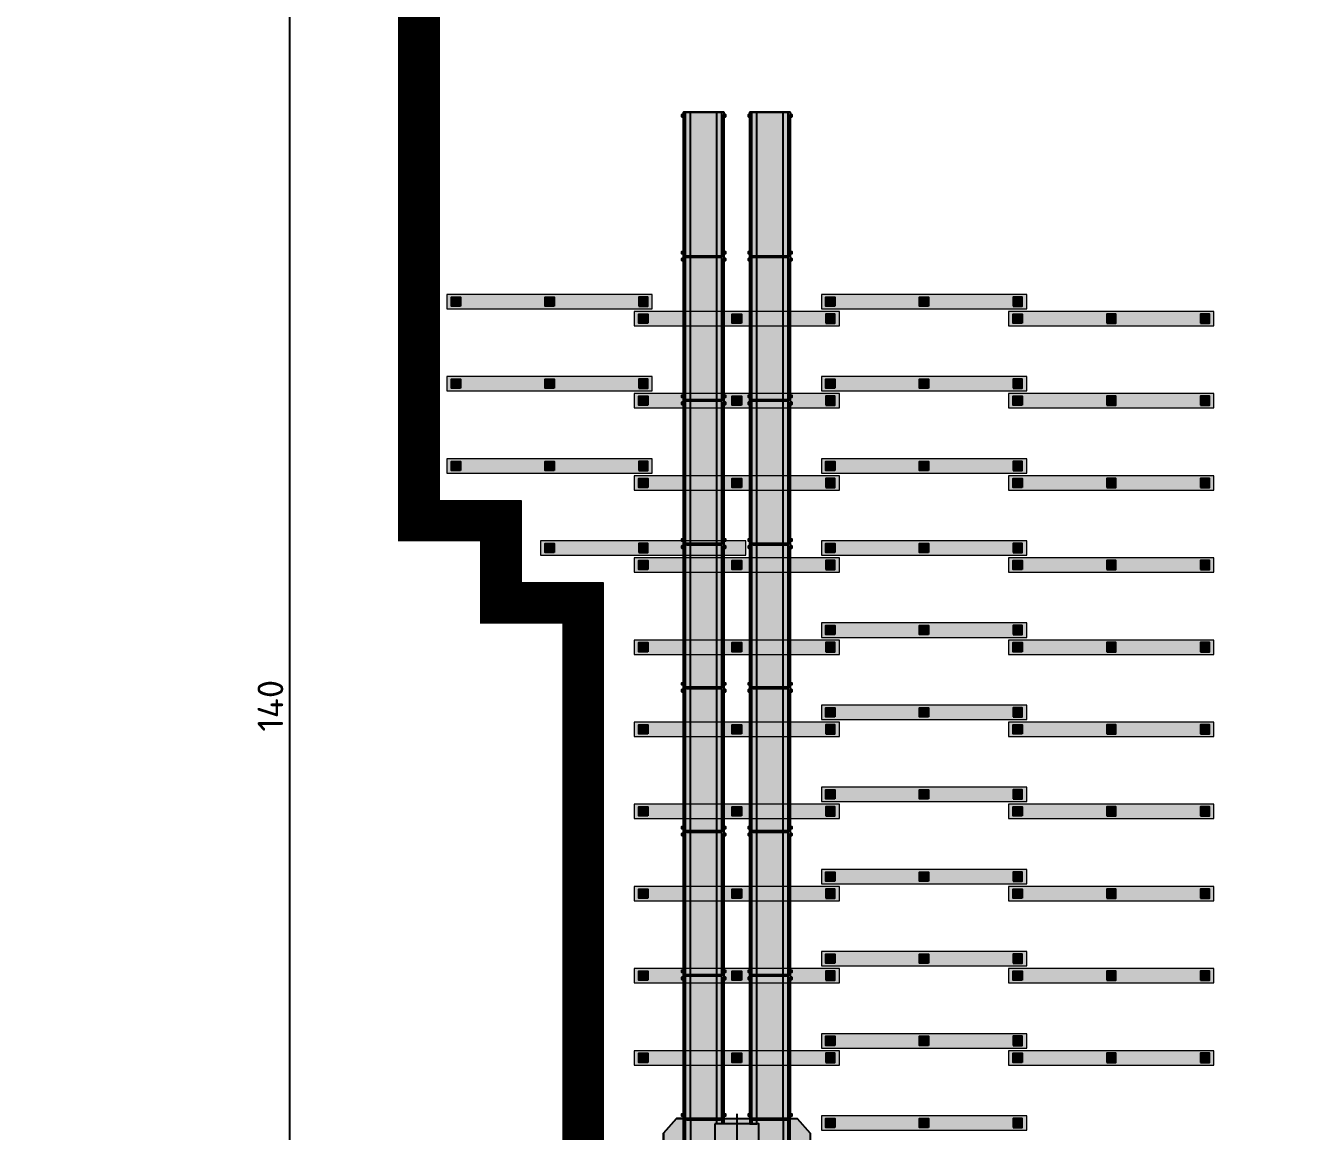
# Model space of a CAD drawing. Header units: millimetres. Extents: x 1757 to 4342, y -1901 to 53.
# Drawn here: x 1859.3 to 1983.5, y -1406.8 to -1299.1 of the extents above; entities that cross this region are included whole.
import ezdxf

# ---------------------------------------------------------------- set-up
doc = ezdxf.new("R2010")
doc.units = ezdxf.units.MM
doc.header["$LTSCALE"] = 0.1
doc.styles.get("Standard").update_dxf_attribs({"font": 'txt.shx'})
doc.dimstyles.new('ISO-25', dxfattribs={"dimtxt": 2.5, "dimasz": 2.5, "dimexe": 1.25, "dimexo": 0, "dimtad": 1, "dimdec": 0, "dimtxsty": 'Standard', "dimcen": 2.5, "dimadec": 0, "dimazin": 0, "dimtfac": 1, "dimtdec": 0, "dimtmove": 0, "dimatfit": 3, "dimfxl": 1, "dimarcsym": 0})

# ---------------------------------------------------------------- blocks, each defined once
blk = doc.blocks.new('Рештак СК38')
blk.add_hatch(color=254).paths.add_polyline_path([(-514, 595), (-492, 595), (-492, 610), (-470, 610), (-470, 595), (841, 595), (841, 610), (863, 610), (863, 595), (886, 595), (886, 201), (863, 201), (863, 186), (841, 186), (841, 201), (-470, 201), (-470, 186), (-492, 186), (-492, 201), (-514, 201), (-514, 222), (-529, 236), (-529, 559), (-514, 575)])
for p, q in [((-514, 595), (886, 595)), ((-514, 201), (-514, 595)), ((-514, 575), (886, 575)), ((-514, 527), (886, 527)), ((886, 201), (886, 595)), ((-514, 270), (886, 270)), ((-514, 222), (886, 222)), ((-514, 201), (863, 201))]:
    blk.add_line(p, q)
for points in [[(-514, 595), (-492, 595), (-492, 610), (-470, 610), (-470, 595), (841, 595), (841, 610), (863, 610), (863, 595), (886, 595), (886, 201), (863, 201), (863, 186), (841, 186), (841, 201), (-470, 201), (-470, 186), (-492, 186), (-492, 201), (-514, 201), (-514, 222), (-529, 236), (-529, 559), (-514, 575), (-514, 595), (-514, 595)], [(-514, 222), (-529, 236), (-529, 559), (-514, 575)]]:
    blk.add_lwpolyline(points)
for points in [[(-492, 595), (-492, 610), (-470, 610), (-470, 595)], [(863, 595), (863, 610), (841, 610), (841, 595)], [(-492, 186), (-492, 201), (-470, 201), (-470, 186)], [(863, 186), (863, 201), (841, 201), (841, 186)]]:
    blk.add_lwpolyline(points, close=True)
blk = doc.blocks.new('Привод 1')
blk.add_hatch(color=254).paths.add_polyline_path([(54, -1734), (1766, -1734), (1908, -1861), (1908, -3038), (1766, -3164), (54, -3165), (54, -2901), (-11, -2684), (-55, -2669), (-128, -2616), (-152, -2587), (-171, -2553), (-185, -2517), (-193, -2475), (-194, -2449), (-193, -2422), (-186, -2387), (-174, -2353), (-157, -2320), (-133, -2289), (-102, -2259), (-68, -2237), (-13, -2215), (54, -1998)])
for p, q in [((54, -1929), (1908, -1929)), ((54, -1998), (54, -1946)), ((1908, -1946), (1908, -1998)), ((1908, -1987), (1908, -2911)), ((54, -1998), (-13, -2215)), ((1908, -1998), (54, -1998)), ((131, -1998), (75, -2208)), ((1908, -2302), (1856, -2302)), ((1908, -2597), (1856, -2597)), ((54, -2901), (-11, -2684)), ((133, -2901), (76, -2691)), ((1908, -2901), (54, -2901)), ((54, -2901), (54, -2953)), ((54, -2970), (1908, -2970)), ((1908, -2953), (1908, -2901))]:
    blk.add_line(p, q)
for points in [[(54, -1734), (1766, -1734), (1908, -1861), (1908, -3038), (1766, -3164), (54, -3165), (54, -2901), (-11, -2684), (-55, -2669), (-128, -2616), (-152, -2587), (-171, -2553), (-185, -2517), (-193, -2475), (-194, -2449), (-193, -2422), (-186, -2387), (-174, -2353), (-157, -2320), (-133, -2289), (-102, -2259), (-68, -2237), (-13, -2215), (54, -1998), (54, -1734), (1766, -1734), (1908, -1861), (1908, -1861)], [(54, -1734), (54, -1949), (1908, -1949), (1908, -1861), (1766, -1734), (54, -1734), (54, -1949)], [(1367, -2265), (1367, -2099), (1155, -2099), (1155, -2265)], [(47, -2208), (288, -2208), (493, -2318)], [(765, -2228), (691, -2318), (493, -2318)], [(47, -2294), (297, -2316)], [(743, -2254), (435, -2287)], [(1368, -2265), (1617, -2265), (1617, -2634), (1119, -2634), (1119, -2265), (1155, -2265)], [(1953, -2449), (-218, -2449)], [(654, -2373), (595, -2415)], [(654, -2526), (595, -2484)], [(47, -2605), (297, -2582)], [(48, -2691), (289, -2690), (493, -2579)], [(765, -2670), (691, -2581), (493, -2581)], [(744, -2644), (436, -2613)], [(54, -3165), (54, -2950), (1908, -2950), (1908, -3038), (1766, -3165), (54, -3165), (54, -2950)]]:
    blk.add_lwpolyline(points)
for points in [[(54, -1734), (520, -1734), (520, -1929), (54, -1929)], [(1405, -1734), (1605, -1734), (1605, -1929), (1405, -1929)], [(476, -1796), (107, -1796), (107, -1919), (476, -1919)], [(520, -1804), (1405, -1804), (1405, -1907), (520, -1907)], [(1145, -2072), (1377, -2072), (1377, -2046), (1145, -2046)], [(1145, -2099), (1377, -2099), (1377, -2072), (1145, -2072)], [(1367, -2109), (1418, -2109), (1418, -2158), (1367, -2158)], [(1418, -2084), (1464, -2084), (1464, -2182), (1418, -2182)], [(1464, -2109), (1516, -2109), (1516, -2158), (1464, -2158)], [(1516, -2089), (1580, -2089), (1580, -2178), (1516, -2178)], [(765, -2217), (808, -2217), (808, -2682), (765, -2682)], [(808, -2235), (1075, -2235), (1075, -2664), (808, -2664)], [(847, -2235), (1019, -2235), (1019, -2322), (847, -2322)], [(1075, -2217), (1119, -2217), (1119, -2682), (1075, -2682)], [(1856, -2234), (1617, -2234), (1617, -2665), (1856, -2665)], [(493, -2318), (595, -2318), (595, -2581), (493, -2581)], [(1856, -2254), (1908, -2254), (1908, -2323), (1856, -2323)], [(654, -2373), (765, -2373), (765, -2526), (654, -2526)], [(847, -2406), (1019, -2406), (1019, -2493), (847, -2493)], [(847, -2664), (1019, -2664), (1019, -2577), (847, -2577)], [(1856, -2645), (1908, -2645), (1908, -2576), (1856, -2576)], [(54, -3165), (520, -3165), (520, -2970), (54, -2970)], [(476, -3102), (107, -3102), (107, -2980), (476, -2980)], [(1405, -3165), (1605, -3165), (1605, -2970), (1405, -2970)], [(520, -3095), (1405, -3095), (1405, -2992), (520, -2992)]]:
    blk.add_lwpolyline(points, close=True)
for centre, radius in [((1487, -1858), 51.7), ((47, -2449), 104), ((297, -2449), 83.9), ((1487, -3041), 51.7)]:
    blk.add_circle(centre, radius)
for centre, radius, start, end in [((47, -2449), 242, 90, 274.2295), ((47, -2449), 155, 80.4588, 279.5412), ((297, -2449), 133, 270, 90)]:
    blk.add_arc(centre, radius, start, end)
blk.add_ellipse((1261, -2265), major_axis=(-107, 0), ratio=0.693578, start_param=0, end_param=3.141593)
blk = doc.blocks.new('*D602')
at = {"color": 0, "linetype": 'ByBlock', "lineweight": -2}
for p, q in [((1890.8, -35.31), (1758.94, -35.31)), ((1760.19, -37.81), (1760.19, -1432.81)), ((1901.96, -1435.31), (1758.94, -1435.31))]:
    blk.add_line(p, q, dxfattribs=at)
at = {"color": 0, "linetype": 'ByBlock', "lineweight": 15}
for points in [[(1759.77, -37.81), (1760.61, -37.81), (1760.19, -35.31)], [(1759.77, -1432.81), (1760.61, -1432.81), (1760.19, -1435.31)]]:
    blk.add_solid(points, dxfattribs=at)
at = {"layer": 'Defpoints', "color": 0, "linetype": 'ByBlock', "lineweight": 15}
for p in [(1890.8, -35.31), (1760.19, -1435.31), (1901.96, -1435.31)]:
    blk.add_point(p, dxfattribs=at)
at = {"color": 0, "linetype": 'ByBlock', "lineweight": 15, "insert": (1758.31, -735.31), "char_height": 2.5, "attachment_point": 5, "rotation": 90}
blk.add_mtext('1400', dxfattribs=at)
blk = doc.blocks.new('*D605')
at = {"color": 0, "linetype": 'ByBlock', "lineweight": -2}
for p, q in [((1915.55, -1295.31), (1883.75, -1295.31)), ((1885, -1297.81), (1885, -1432.81)), ((1915.55, -1435.31), (1883.75, -1435.31))]:
    blk.add_line(p, q, dxfattribs=at)
at = {"color": 0, "linetype": 'ByBlock', "lineweight": 15}
for points in [[(1884.59, -1297.81), (1885.42, -1297.81), (1885, -1295.31)], [(1884.59, -1432.81), (1885.42, -1432.81), (1885, -1435.31)]]:
    blk.add_solid(points, dxfattribs=at)
at = {"layer": 'Defpoints', "color": 0, "linetype": 'ByBlock', "lineweight": 15}
for p in [(1915.55, -1295.31), (1885, -1435.31), (1915.55, -1435.31)]:
    blk.add_point(p, dxfattribs=at)
at = {"color": 0, "linetype": 'ByBlock', "lineweight": 15, "insert": (1883.13, -1365.31), "char_height": 2.5, "attachment_point": 5, "rotation": 90}
blk.add_mtext('140', dxfattribs=at)
blk = doc.blocks.new('Стойка постоянная')
at = {"true_color": 0xffffff}
blk.add_hatch(color=7, dxfattribs=at).paths.add_polyline_path([(285, -772), (197, -772), (197, -684), (285, -684)])
blk.add_lwpolyline([(285, -772), (197, -772), (197, -684), (285, -684)], close=True)
blk = doc.blocks.new('Ш.Б. - 2.0м')
at = {"linetype": 'ByBlock', "lineweight": 15}
blk.add_hatch(color=254, dxfattribs=at).paths.add_polyline_path([(1918.55, -1430.91), (1918.55, -1432.31), (1938.55, -1432.31), (1938.55, -1430.91)])
at = {"color": 7, "linetype": 'ByBlock', "lineweight": 15}
blk.add_lwpolyline([(1918.55, -1430.91), (1918.55, -1432.31), (1938.55, -1432.31), (1938.55, -1430.91), (1918.55, -1430.91)], dxfattribs=at)

msp = doc.modelspace()

# ---------------------------------------------------------------- linework, layer by layer
at = {"color": 253, "linetype": 'ByBlock', "lineweight": 15, "const_width": 4}
msp.add_lwpolyline([(1913.548, -1075.307), (1913.548, -1153.307), (1897.548, -1153.307), (1897.548, -1207.307), (1905.548, -1207.307), (1905.548, -1215.307), (1913.548, -1215.307), (1913.548, -1293.307), (1897.548, -1293.307), (1897.548, -1347.307), (1905.548, -1347.307), (1905.548, -1355.307), (1913.548, -1355.307), (1913.548, -1435.307)], dxfattribs=at)
at = {"color": 7, "linetype": 'ByBlock', "lineweight": 15}
msp.add_lwpolyline([(1915.548, -1073.307), (1915.548, -1155.307), (1899.548, -1155.307), (1899.548, -1205.307), (1907.548, -1205.307), (1907.548, -1213.307), (1915.548, -1213.307), (1915.548, -1295.307), (1899.548, -1295.307), (1899.548, -1345.307), (1907.548, -1345.307), (1907.548, -1353.307), (1915.548, -1353.307), (1915.548, -1435.307), (2843.098, -1435.307)], dxfattribs=at)

# ---------------------------------------------------------------- block references
at = {"xscale": 0.009999999999990905, "yscale": 0.009999999999990905, "zscale": 0.01, "rotation": 90}
for p in [(1929.297, -1316.37), (1935.769, -1316.37), (1929.297, -1330.37), (1935.769, -1330.37), (1929.297, -1344.37), (1935.769, -1344.37), (1929.297, -1358.37), (1935.769, -1358.37), (1929.297, -1372.37), (1935.769, -1372.37), (1929.297, -1386.37), (1935.769, -1386.37), (1929.297, -1400.37), (1935.769, -1400.37)]:
    msp.add_blockref('Рештак СК38', p, dxfattribs=at)
at = {"color": 7, "linetype": 'ByBlock', "lineweight": 15}
for p in [(-18.232, 105.658), (18.232, 105.658), (0, 104), (36.464, 104), (-18.232, 97.658), (18.232, 97.658), (0, 96), (36.464, 96), (-18.232, 89.658), (18.232, 89.658), (0, 88), (36.464, 88), (-9.116, 81.658), (18.232, 81.658), (0, 80), (36.464, 80), (18.232, 73.658), (0, 72), (36.464, 72), (18.232, 65.658), (0, 64), (36.464, 64), (18.232, 57.658), (0, 56), (36.464, 56), (18.232, 49.658), (0, 48), (36.464, 48), (18.232, 41.658), (0, 40), (36.464, 40), (18.232, 33.658), (0, 32), (36.464, 32), (18.232, 25.658)]:
    msp.add_blockref('Ш.Б. - 2.0м', p, dxfattribs=at)
at = {"color": 1, "yscale": 0.009999999999990905, "zscale": 0.01}
for p, xscale in [((1898.792, -1318.668), 0.009999999999990905), ((1907.908, -1318.668), 0.009999999999990905), ((1921.841, -1318.668), -0.009999999999763531), ((1935.256, -1318.668), 0.009999999999990905), ((1944.371, -1318.668), 0.009999999999990905), ((1958.305, -1318.668), -0.009999999999763531), ((1917.024, -1320.326), 0.009999999999990905), ((1926.14, -1320.326), 0.009999999999990905), ((1940.073, -1320.326), -0.009999999999763531), ((1953.487, -1320.326), 0.009999999999763531), ((1967.421, -1320.326), -0.01000000000021828), ((1976.537, -1320.326), -0.01000000000021828), ((1898.792, -1326.668), 0.009999999999990905), ((1907.908, -1326.668), 0.009999999999990905), ((1921.841, -1326.668), -0.009999999999763531), ((1935.256, -1326.668), 0.009999999999990905), ((1944.371, -1326.668), 0.009999999999990905), ((1958.305, -1326.668), -0.009999999999763531), ((1917.024, -1328.326), 0.009999999999990905), ((1926.14, -1328.326), 0.009999999999990905), ((1940.073, -1328.326), -0.009999999999763531), ((1953.487, -1328.326), 0.009999999999763531), ((1967.421, -1328.326), -0.01000000000021828), ((1976.537, -1328.326), -0.01000000000021828), ((1898.792, -1334.668), 0.009999999999990905), ((1907.908, -1334.668), 0.009999999999990905), ((1921.841, -1334.668), -0.009999999999763531), ((1935.256, -1334.668), 0.009999999999990905), ((1944.371, -1334.668), 0.009999999999990905), ((1958.305, -1334.668), -0.009999999999763531), ((1917.024, -1336.326), 0.009999999999990905), ((1926.14, -1336.326), 0.009999999999990905), ((1940.073, -1336.326), -0.009999999999763531), ((1953.487, -1336.326), 0.009999999999763531), ((1967.421, -1336.326), -0.01000000000021828), ((1976.537, -1336.326), -0.01000000000021828), ((1907.908, -1342.668), 0.009999999999990905), ((1921.841, -1342.668), -0.009999999999763531), ((1935.256, -1342.668), 0.009999999999990905), ((1944.371, -1342.668), 0.009999999999990905), ((1958.305, -1342.668), -0.009999999999763531), ((1917.024, -1344.326), 0.009999999999990905), ((1926.14, -1344.326), 0.009999999999990905), ((1940.073, -1344.326), -0.009999999999763531), ((1953.487, -1344.326), 0.009999999999763531), ((1967.421, -1344.326), -0.01000000000021828), ((1976.537, -1344.326), -0.01000000000021828), ((1935.256, -1350.668), 0.009999999999990905), ((1944.371, -1350.668), 0.009999999999990905), ((1958.305, -1350.668), -0.009999999999763531), ((1917.024, -1352.326), 0.009999999999990905), ((1926.14, -1352.326), 0.009999999999990905), ((1940.073, -1352.326), -0.009999999999763531), ((1953.487, -1352.326), 0.009999999999763531), ((1967.421, -1352.326), -0.01000000000021828), ((1976.537, -1352.326), -0.01000000000021828), ((1935.256, -1358.668), 0.009999999999990905), ((1944.371, -1358.668), 0.009999999999990905), ((1958.305, -1358.668), -0.009999999999763531), ((1917.024, -1360.326), 0.009999999999990905), ((1926.14, -1360.326), 0.009999999999990905), ((1940.073, -1360.326), -0.009999999999763531), ((1953.487, -1360.326), 0.009999999999763531), ((1967.421, -1360.326), -0.01000000000021828), ((1976.537, -1360.326), -0.01000000000021828), ((1935.256, -1366.668), 0.009999999999990905), ((1944.371, -1366.668), 0.009999999999990905), ((1958.305, -1366.668), -0.009999999999763531), ((1917.024, -1368.326), 0.009999999999990905), ((1926.14, -1368.326), 0.009999999999990905), ((1940.073, -1368.326), -0.009999999999763531), ((1953.487, -1368.326), 0.009999999999763531), ((1967.421, -1368.326), -0.01000000000021828), ((1976.537, -1368.326), -0.01000000000021828), ((1935.256, -1374.668), 0.009999999999990905), ((1944.371, -1374.668), 0.009999999999990905), ((1958.305, -1374.668), -0.009999999999763531), ((1917.024, -1376.326), 0.009999999999990905), ((1926.14, -1376.326), 0.009999999999990905), ((1940.073, -1376.326), -0.009999999999763531), ((1953.487, -1376.326), 0.009999999999763531), ((1967.421, -1376.326), -0.01000000000021828), ((1976.537, -1376.326), -0.01000000000021828), ((1935.256, -1382.668), 0.009999999999990905), ((1944.371, -1382.668), 0.009999999999990905), ((1958.305, -1382.668), -0.009999999999763531), ((1917.024, -1384.326), 0.009999999999990905), ((1926.14, -1384.326), 0.009999999999990905), ((1940.073, -1384.326), -0.009999999999763531), ((1953.487, -1384.326), 0.009999999999763531), ((1967.421, -1384.326), -0.01000000000021828), ((1976.537, -1384.326), -0.01000000000021828), ((1935.256, -1390.668), 0.009999999999990905), ((1944.371, -1390.668), 0.009999999999990905), ((1958.305, -1390.668), -0.009999999999763531), ((1917.024, -1392.326), 0.009999999999990905), ((1926.14, -1392.326), 0.009999999999990905), ((1940.073, -1392.326), -0.009999999999763531), ((1953.487, -1392.326), 0.009999999999763531), ((1967.421, -1392.326), -0.01000000000021828), ((1976.537, -1392.326), -0.01000000000021828), ((1935.256, -1398.668), 0.009999999999990905), ((1944.371, -1398.668), 0.009999999999990905), ((1958.305, -1398.668), -0.009999999999763531)]:
    msp.add_blockref('Стойка постоянная', p, dxfattribs=dict(at, xscale=xscale))
at = {"color": 1, "xscale": 0.009999999999990905, "yscale": 0.009999999999990905, "zscale": 0.01, "rotation": 90}
msp.add_blockref('Привод 1', (1904.054, -1424.597), dxfattribs=at)

# ---------------------------------------------------------------- dimensions: what is measured, and where the dimension line sits
at = {"color": 7, "linetype": 'ByBlock', "lineweight": 15}
dim = msp.add_linear_dim(base=(1760.189, -1435.307), p1=(1890.795, -35.307), p2=(1901.955, -1435.307), angle=90, dimstyle='ISO-25', override={"dimfxl": 1.25}, dxfattribs=at)
dim.commit()
dim.dimension.update_dxf_attribs({"geometry": '*D602', "text_midpoint": (1760.189, -735.307), "dimtype": 160})
dim = msp.add_linear_dim(base=(1885.002, -1435.307), p1=(1915.548, -1295.307), p2=(1915.548, -1435.307), angle=90, dimstyle='ISO-25', override={"dimfxl": 1.25}, dxfattribs=at)
dim.commit()
dim.dimension.update_dxf_attribs({"geometry": '*D605', "text_midpoint": (1883.127, -1365.307)})

doc.saveas('drawing.dxf')
